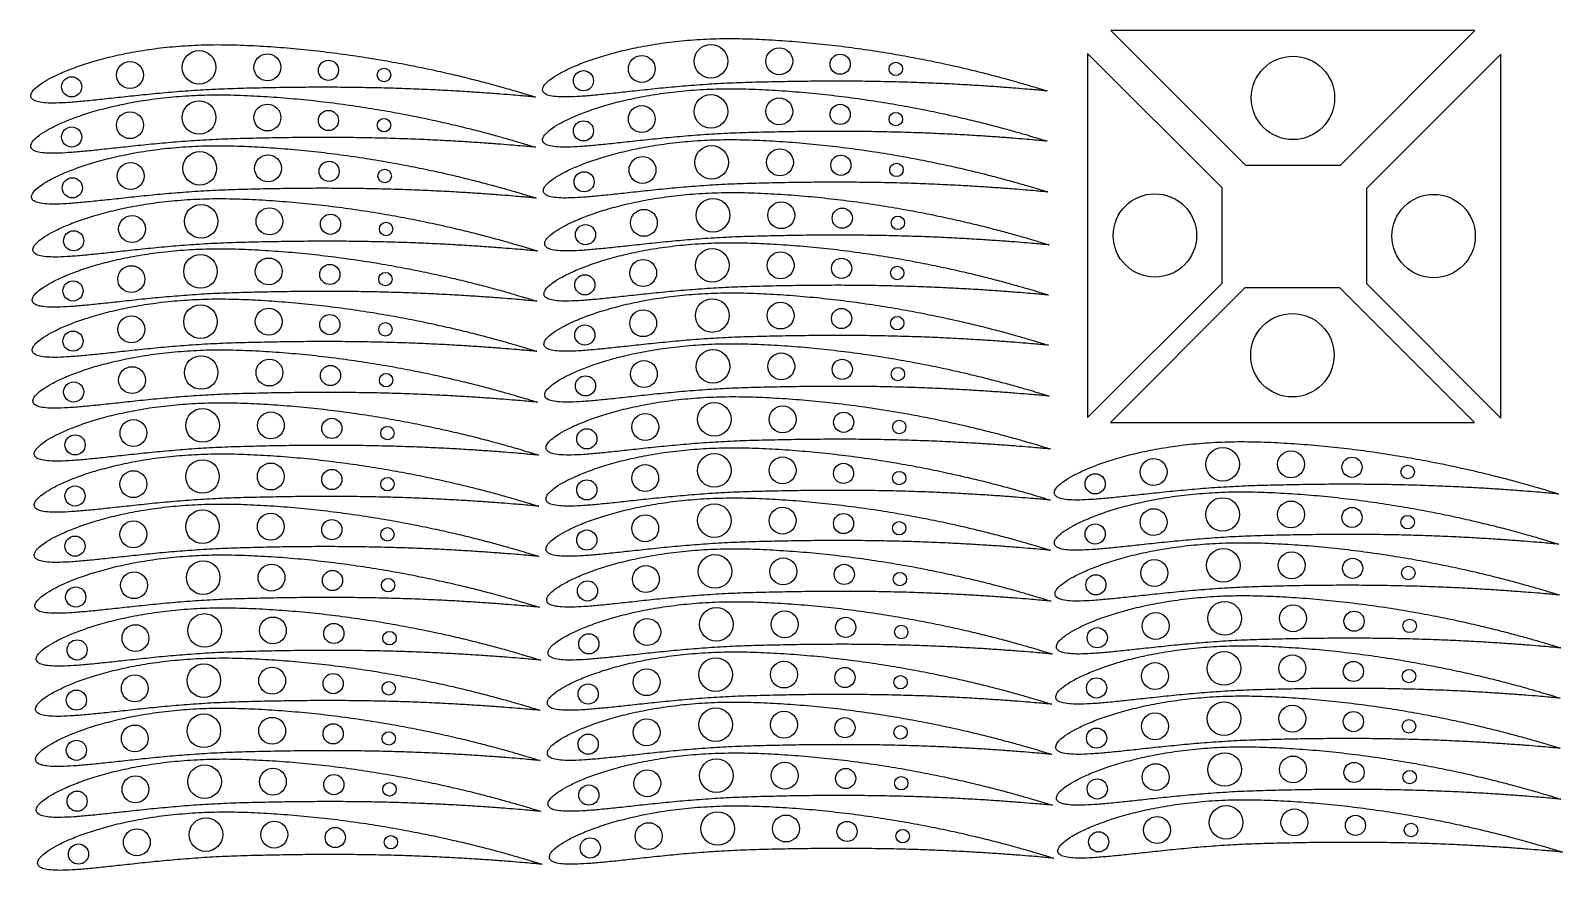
# Model space of a CAD drawing. Header units: millimetres. Extents: x 9 to 464, y 10 to 260.
import ezdxf

# ---------------------------------------------------------------- set-up
doc = ezdxf.new("R2010")
doc.units = ezdxf.units.MM

msp = doc.modelspace()

# ---------------------------------------------------------------- linework, layer by layer
at = {"color": 7, "linetype": 'Continuous', "lineweight": 25}
for p, q in [((438.26, 259.66), (329.98, 259.66)), ((329.98, 259.66), (369.98, 219.66)), ((398.26, 219.66), (438.26, 259.66)), ((323.06, 252.87), (323.06, 144.58)), ((363.06, 212.87), (323.06, 252.87)), ((445.96, 252.7), (405.96, 212.7)), ((445.96, 144.41), (445.96, 252.7)), ((369.98, 219.66), (398.26, 219.66)), ((363.06, 184.58), (363.06, 212.87)), ((405.96, 212.7), (405.96, 184.41)), ((323.06, 144.58), (363.06, 184.58)), ((369.81, 183.12), (329.81, 143.12)), ((398.09, 183.12), (369.81, 183.12)), ((438.09, 143.12), (398.09, 183.12)), ((405.96, 184.41), (445.96, 144.41)), ((329.81, 143.12), (438.09, 143.12))]:
    msp.add_line(p, q, dxfattribs=at)
for centre, radius in [((211.01, 250.56), 5), ((58.8, 248.74), 5), ((79.12, 248.74), 4), ((97.26, 247.86), 3), ((190.46, 248.28), 4), ((231.33, 250.56), 4), ((249.47, 249.67), 3), ((384.12, 239.66), 12.4), ((38.25, 246.46), 4), ((113.8, 246.46), 2), ((173.1, 244.76), 3), ((266.01, 248.28), 2), ((20.89, 242.95), 3), ((58.8, 233.82), 5), ((79.12, 233.82), 4), ((190.46, 233.35), 4), ((211.01, 235.63), 5), ((231.33, 235.63), 4), ((249.47, 234.75), 3), ((38.25, 231.54), 4), ((97.26, 232.94), 3), ((113.8, 231.54), 2), ((173.1, 229.84), 3), ((266.01, 233.35), 2), ((20.89, 228.02), 3), ((59, 218.69), 5), ((211.21, 220.5), 5), ((231.53, 220.5), 4), ((38.46, 216.41), 4), ((79.32, 218.69), 4), ((97.46, 217.81), 3), ((190.67, 218.23), 4), ((249.67, 219.62), 3), ((266.21, 218.23), 2), ((21.09, 212.9), 3), ((114, 216.41), 2), ((173.3, 214.71), 3), ((211.62, 204.76), 5), ((343.06, 198.73), 12.4), ((425.96, 198.56), 12.4), ((59.41, 202.95), 5), ((79.73, 202.95), 4), ((97.87, 202.07), 3), ((191.08, 202.49), 4), ((231.94, 204.76), 4), ((250.08, 203.88), 3), ((38.87, 200.67), 4), ((114.41, 200.67), 2), ((173.71, 198.97), 3), ((266.62, 202.49), 2), ((21.5, 197.16), 3), ((59.21, 188.03), 5), ((79.52, 188.03), 4), ((190.87, 187.56), 4), ((211.42, 189.84), 5), ((231.73, 189.84), 4), ((249.88, 188.96), 3), ((38.66, 185.75), 4), ((97.67, 187.14), 3), ((114.21, 185.75), 2), ((173.51, 184.05), 3), ((266.42, 187.56), 2), ((21.3, 182.23), 3), ((59.21, 173.1), 5), ((211.42, 174.92), 5), ((231.73, 174.92), 4), ((38.66, 170.82), 4), ((79.52, 173.1), 4), ((97.67, 172.22), 3), ((190.87, 172.64), 4), ((249.88, 174.03), 3), ((266.42, 172.64), 2), ((383.95, 163.12), 12.4), ((21.3, 167.31), 3), ((114.21, 170.82), 2), ((173.51, 169.12), 3), ((211.62, 159.79), 5), ((38.87, 155.7), 4), ((59.41, 157.97), 5), ((79.73, 157.97), 4), ((97.87, 157.09), 3), ((191.08, 157.51), 4), ((231.94, 159.79), 4), ((250.08, 158.91), 3), ((266.62, 157.51), 2), ((21.5, 152.18), 3), ((114.41, 155.7), 2), ((173.71, 153.99), 3), ((59.82, 142.23), 5), ((80.14, 142.23), 4), ((212.03, 144.05), 5), ((232.35, 144.05), 4), ((250.49, 143.17), 3), ((39.28, 139.96), 4), ((98.28, 141.35), 3), ((114.82, 139.96), 2), ((174.12, 138.25), 3), ((191.49, 141.77), 4), ((267.03, 141.77), 2), ((21.91, 136.44), 3), ((212.02, 128.85), 5), ((232.33, 128.85), 4), ((342.67, 128.38), 4), ((363.22, 130.66), 5), ((383.54, 130.66), 4), ((401.68, 129.78), 3), ((39.26, 124.76), 4), ((59.81, 127.04), 5), ((80.12, 127.04), 4), ((98.26, 126.15), 3), ((191.47, 126.57), 4), ((250.47, 127.97), 3), ((267.02, 126.57), 2), ((325.31, 124.87), 3), ((418.22, 128.38), 2), ((21.89, 121.24), 3), ((114.81, 124.76), 2), ((174.1, 123.05), 3), ((212.02, 113.93), 5), ((363.22, 115.74), 5), ((383.54, 115.74), 4), ((59.81, 112.11), 5), ((80.12, 112.11), 4), ((98.26, 111.23), 3), ((191.47, 111.65), 4), ((232.33, 113.93), 4), ((250.47, 113.04), 3), ((342.67, 113.46), 4), ((401.68, 114.86), 3), ((418.22, 113.46), 2), ((39.26, 109.83), 4), ((114.81, 109.83), 2), ((174.1, 108.13), 3), ((267.02, 111.65), 2), ((325.31, 109.94), 3), ((21.89, 106.32), 3), ((363.42, 100.61), 5), ((60.01, 96.98), 5), ((80.33, 96.98), 4), ((191.67, 96.52), 4), ((212.22, 98.8), 5), ((232.54, 98.8), 4), ((250.68, 97.92), 3), ((342.88, 98.33), 4), ((383.74, 100.61), 4), ((401.88, 99.73), 3), ((418.42, 98.33), 2), ((39.46, 94.71), 4), ((98.47, 96.1), 3), ((115.01, 94.71), 2), ((174.31, 93), 3), ((267.22, 96.52), 2), ((325.51, 94.82), 3), ((22.1, 91.19), 3), ((212.63, 83.06), 5), ((232.95, 83.06), 4), ((343.29, 82.59), 4), ((363.83, 84.87), 5), ((384.15, 84.87), 4), ((402.29, 83.99), 3), ((39.87, 78.96), 4), ((60.42, 81.24), 5), ((80.74, 81.24), 4), ((98.88, 80.36), 3), ((192.08, 80.78), 4), ((251.09, 82.17), 3), ((267.63, 80.78), 2), ((325.92, 79.08), 3), ((418.83, 82.59), 2), ((22.51, 75.45), 3), ((115.42, 78.96), 2), ((174.72, 77.26), 3), ((212.42, 68.13), 5), ((363.63, 69.95), 5), ((383.94, 69.95), 4), ((60.21, 66.32), 5), ((80.53, 66.32), 4), ((98.67, 65.44), 3), ((191.88, 65.85), 4), ((232.74, 68.13), 4), ((250.88, 67.25), 3), ((343.08, 67.67), 4), ((402.09, 69.06), 3), ((418.63, 67.67), 2), ((39.67, 64.04), 4), ((115.21, 64.04), 2), ((174.51, 62.34), 3), ((267.42, 65.85), 2), ((325.72, 64.15), 3), ((22.3, 60.53), 3), ((363.63, 55.02), 5), ((60.21, 51.4), 5), ((80.53, 51.4), 4), ((191.88, 50.93), 4), ((212.42, 53.21), 5), ((232.74, 53.21), 4), ((250.88, 52.33), 3), ((343.08, 52.74), 4), ((383.94, 55.02), 4), ((402.09, 54.14), 3), ((418.63, 52.74), 2), ((39.67, 49.12), 4), ((98.67, 50.51), 3), ((115.21, 49.12), 2), ((174.51, 47.41), 3), ((267.42, 50.93), 2), ((325.72, 49.23), 3), ((22.3, 45.6), 3), ((60.42, 36.27), 5), ((212.63, 38.08), 5), ((232.95, 38.08), 4), ((343.29, 37.62), 4), ((363.83, 39.89), 5), ((384.15, 39.89), 4), ((402.29, 39.01), 3), ((39.87, 33.99), 4), ((80.74, 36.27), 4), ((98.88, 35.39), 3), ((192.08, 35.8), 4), ((251.09, 37.2), 3), ((267.63, 35.8), 2), ((325.92, 34.1), 3), ((418.83, 37.62), 2), ((22.51, 30.47), 3), ((115.42, 33.99), 2), ((174.72, 32.29), 3), ((213.04, 22.34), 5), ((364.24, 24.15), 5), ((384.56, 24.15), 4), ((60.83, 20.53), 5), ((81.14, 20.53), 4), ((192.49, 20.06), 4), ((233.36, 22.34), 4), ((251.5, 21.46), 3), ((343.7, 21.88), 4), ((402.7, 23.27), 3), ((419.24, 21.88), 2), ((40.28, 18.25), 4), ((99.29, 19.65), 3), ((115.83, 18.25), 2), ((175.13, 16.55), 3), ((268.04, 20.06), 2), ((326.33, 18.36), 3), ((22.92, 14.73), 3)]:
    msp.add_circle(centre, radius, dxfattribs=at)
for points in [[(158.8, 239.91), (158.8, 239.92), (157.93, 240.16), (157.06, 240.46), (154.89, 241.1), (152.22, 241.91), (148.7, 242.91), (144.51, 244.06), (139.64, 245.33), (134.16, 246.66), (128.12, 248.03), (121.57, 249.38), (114.61, 250.68), (107.28, 251.89), (99.68, 252.97), (91.89, 253.9), (84, 254.64), (76.08, 255.17), (68.2, 255.5), (60.43, 255.51), (52.88, 255.11), (45.68, 254.36), (38.93, 253.31), (32.71, 251.99), (27.1, 250.49), (22.16, 248.86), (17.95, 247.19), (14.51, 245.54), (11.85, 243.97), (10.01, 242.52), (8.88, 241.25), (8.62, 239.86), (9.59, 238.84), (11.21, 238.38), (13.49, 238.11), (16.49, 238.09), (20.16, 238.28), (24.48, 238.65), (29.39, 239.15), (34.85, 239.75), (40.79, 240.39), (47.17, 241.03), (53.91, 241.6), (60.97, 242.08), (68.32, 242.39), (75.89, 242.57), (83.61, 242.73), (91.34, 242.81), (99, 242.82), (106.51, 242.74), (113.79, 242.59), (120.76, 242.38), (127.34, 242.1), (133.45, 241.79), (139.03, 241.45), (144.01, 241.11), (148.32, 240.8), (151.96, 240.5), (154.73, 240.27), (156.98, 240.06), (157.9, 240.01), (158.79, 239.89), (158.8, 239.91)], [(311.01, 241.72), (311.01, 241.74), (310.14, 241.97), (309.27, 242.28), (307.1, 242.92), (304.43, 243.72), (300.91, 244.73), (296.72, 245.88), (291.85, 247.14), (286.37, 248.48), (280.33, 249.84), (273.78, 251.19), (266.82, 252.49), (259.49, 253.7), (251.9, 254.78), (244.1, 255.71), (236.21, 256.45), (228.3, 256.98), (220.41, 257.32), (212.64, 257.32), (205.09, 256.92), (197.89, 256.18), (191.14, 255.12), (184.92, 253.8), (179.31, 252.3), (174.37, 250.68), (170.16, 249.01), (166.72, 247.35), (164.06, 245.79), (162.22, 244.33), (161.09, 243.06), (160.83, 241.67), (161.8, 240.65), (163.42, 240.19), (165.7, 239.92), (168.7, 239.91), (172.37, 240.09), (176.69, 240.46), (181.6, 240.97), (187.06, 241.56), (193, 242.2), (199.38, 242.84), (206.12, 243.42), (213.18, 243.89), (220.53, 244.21), (228.1, 244.38), (235.82, 244.54), (243.55, 244.62), (251.21, 244.63), (258.72, 244.56), (266, 244.41), (272.97, 244.19), (279.55, 243.92), (285.67, 243.6), (291.24, 243.27), (296.22, 242.93), (300.53, 242.61), (304.17, 242.32), (306.94, 242.09), (309.19, 241.87), (310.11, 241.82), (311.01, 241.71), (311.01, 241.72)], [(311.01, 226.8), (311.01, 226.81), (310.14, 227.05), (309.27, 227.35), (307.1, 227.99), (304.43, 228.8), (300.91, 229.8), (296.72, 230.95), (291.85, 232.22), (286.37, 233.55), (280.33, 234.92), (273.78, 236.27), (266.82, 237.57), (259.49, 238.78), (251.9, 239.86), (244.1, 240.79), (236.21, 241.53), (228.3, 242.06), (220.41, 242.39), (212.64, 242.4), (205.09, 242), (197.89, 241.25), (191.14, 240.19), (184.92, 238.88), (179.31, 237.38), (174.37, 235.75), (170.16, 234.08), (166.72, 232.43), (164.06, 230.86), (162.22, 229.41), (161.09, 228.14), (160.83, 226.75), (161.8, 225.73), (163.42, 225.27), (165.7, 225), (168.7, 224.98), (172.37, 225.17), (176.69, 225.54), (181.6, 226.04), (187.06, 226.64), (193, 227.28), (199.38, 227.92), (206.12, 228.49), (213.18, 228.97), (220.53, 229.28), (228.1, 229.46), (235.82, 229.62), (243.55, 229.7), (251.21, 229.7), (258.72, 229.63), (266, 229.48), (272.97, 229.26), (279.55, 228.99), (285.67, 228.68), (291.24, 228.34), (296.22, 228), (300.53, 227.69), (304.17, 227.39), (306.94, 227.16), (309.19, 226.95), (310.11, 226.9), (311.01, 226.78), (311.01, 226.8)], [(158.8, 224.98), (158.8, 225), (157.93, 225.23), (157.06, 225.54), (154.89, 226.18), (152.22, 226.98), (148.7, 227.99), (144.51, 229.14), (139.64, 230.4), (134.16, 231.74), (128.12, 233.11), (121.57, 234.46), (114.61, 235.76), (107.28, 236.97), (99.68, 238.05), (91.89, 238.97), (84, 239.71), (76.08, 240.24), (68.2, 240.58), (60.43, 240.58), (52.88, 240.18), (45.68, 239.44), (38.93, 238.38), (32.71, 237.07), (27.1, 235.57), (22.16, 233.94), (17.95, 232.27), (14.51, 230.61), (11.85, 229.05), (10.01, 227.6), (8.88, 226.32), (8.62, 224.93), (9.59, 223.91), (11.21, 223.45), (13.49, 223.18), (16.49, 223.17), (20.16, 223.36), (24.48, 223.72), (29.39, 224.23), (34.85, 224.82), (40.79, 225.47), (47.17, 226.11), (53.91, 226.68), (60.97, 227.16), (68.32, 227.47), (75.89, 227.65), (83.61, 227.8), (91.34, 227.88), (99, 227.89), (106.51, 227.82), (113.79, 227.67), (120.76, 227.45), (127.34, 227.18), (133.45, 226.86), (139.03, 226.53), (144.01, 226.19), (148.32, 225.87), (151.96, 225.58), (154.73, 225.35), (156.98, 225.14), (157.9, 225.09), (158.79, 224.97), (158.8, 224.98)], [(159, 209.86), (159.01, 209.87), (158.14, 210.11), (157.26, 210.41), (155.1, 211.05), (152.42, 211.85), (148.9, 212.86), (144.71, 214.01), (139.84, 215.28), (134.36, 216.61), (128.32, 217.98), (121.78, 219.33), (114.81, 220.63), (107.49, 221.84), (99.89, 222.92), (92.1, 223.84), (84.2, 224.59), (76.29, 225.11), (68.4, 225.45), (60.63, 225.45), (53.08, 225.06), (45.88, 224.31), (39.13, 223.25), (32.91, 221.94), (27.3, 220.44), (22.37, 218.81), (18.15, 217.14), (14.71, 215.48), (12.06, 213.92), (10.21, 212.47), (9.09, 211.19), (8.82, 209.8), (9.8, 208.79), (11.42, 208.32), (13.7, 208.06), (16.69, 208.04), (20.36, 208.23), (24.68, 208.6), (29.6, 209.1), (35.05, 209.7), (41, 210.34), (47.37, 210.98), (54.12, 211.55), (61.18, 212.03), (68.53, 212.34), (76.1, 212.52), (83.81, 212.68), (91.54, 212.76), (99.2, 212.76), (106.72, 212.69), (114, 212.54), (120.97, 212.32), (127.54, 212.05), (133.66, 211.74), (139.24, 211.4), (144.22, 211.06), (148.53, 210.74), (152.16, 210.45), (154.94, 210.22), (157.18, 210.01), (158.11, 209.96), (159, 209.84), (159, 209.86)], [(311.21, 211.67), (311.22, 211.68), (310.35, 211.92), (309.47, 212.23), (307.31, 212.87), (304.63, 213.67), (301.11, 214.67), (296.92, 215.82), (292.05, 217.09), (286.57, 218.42), (280.53, 219.79), (273.99, 221.14), (267.02, 222.44), (259.7, 223.65), (252.1, 224.73), (244.31, 225.66), (236.41, 226.4), (228.5, 226.93), (220.62, 227.26), (212.84, 227.27), (205.29, 226.87), (198.09, 226.12), (191.34, 225.07), (185.12, 223.75), (179.51, 222.25), (174.58, 220.62), (170.37, 218.96), (166.92, 217.3), (164.27, 215.74), (162.42, 214.28), (161.3, 213.01), (161.03, 211.62), (162.01, 210.6), (163.63, 210.14), (165.91, 209.87), (168.9, 209.86), (172.58, 210.04), (176.89, 210.41), (181.81, 210.91), (187.26, 211.51), (193.21, 212.15), (199.58, 212.79), (206.33, 213.37), (213.39, 213.84), (220.74, 214.16), (228.31, 214.33), (236.02, 214.49), (243.75, 214.57), (251.41, 214.58), (258.93, 214.5), (266.21, 214.36), (273.18, 214.14), (279.75, 213.86), (285.87, 213.55), (291.45, 213.22), (296.43, 212.88), (300.74, 212.56), (304.37, 212.26), (307.15, 212.04), (309.39, 211.82), (310.32, 211.77), (311.21, 211.66), (311.21, 211.67)], [(159.41, 194.12), (159.42, 194.13), (158.55, 194.36), (157.67, 194.67), (155.5, 195.31), (152.83, 196.11), (149.31, 197.12), (145.12, 198.27), (140.25, 199.54), (134.77, 200.87), (128.73, 202.24), (122.19, 203.59), (115.22, 204.89), (107.9, 206.1), (100.3, 207.18), (92.51, 208.1), (84.61, 208.84), (76.7, 209.37), (68.81, 209.71), (61.04, 209.71), (53.49, 209.32), (46.29, 208.57), (39.54, 207.51), (33.32, 206.2), (27.71, 204.7), (22.78, 203.07), (18.56, 201.4), (15.12, 199.74), (12.47, 198.18), (10.62, 196.73), (9.5, 195.45), (9.23, 194.06), (10.21, 193.04), (11.82, 192.58), (14.11, 192.31), (17.1, 192.3), (20.77, 192.49), (25.09, 192.85), (30, 193.36), (35.46, 193.96), (41.4, 194.6), (47.78, 195.24), (54.53, 195.81), (61.59, 196.29), (68.94, 196.6), (76.51, 196.78), (84.22, 196.93), (91.95, 197.01), (99.61, 197.02), (107.13, 196.95), (114.41, 196.8), (121.37, 196.58), (127.95, 196.31), (134.07, 195.99), (139.65, 195.66), (144.63, 195.32), (148.94, 195), (152.57, 194.71), (155.35, 194.48), (157.59, 194.27), (158.52, 194.22), (159.41, 194.1), (159.41, 194.12)], [(311.62, 195.93), (311.63, 195.94), (310.76, 196.18), (309.88, 196.49), (307.71, 197.12), (305.04, 197.93), (301.52, 198.93), (297.33, 200.08), (292.46, 201.35), (286.98, 202.68), (280.94, 204.05), (274.4, 205.4), (267.43, 206.7), (260.11, 207.91), (252.51, 208.99), (244.72, 209.92), (236.82, 210.66), (228.91, 211.19), (221.02, 211.52), (213.25, 211.53), (205.7, 211.13), (198.5, 210.38), (191.75, 209.33), (185.53, 208.01), (179.92, 206.51), (174.99, 204.88), (170.77, 203.21), (167.33, 201.56), (164.68, 199.99), (162.83, 198.54), (161.71, 197.27), (161.44, 195.88), (162.42, 194.86), (164.04, 194.4), (166.32, 194.13), (169.31, 194.12), (172.98, 194.3), (177.3, 194.67), (182.21, 195.17), (187.67, 195.77), (193.61, 196.41), (199.99, 197.05), (206.74, 197.62), (213.8, 198.1), (221.15, 198.41), (228.72, 198.59), (236.43, 198.75), (244.16, 198.83), (251.82, 198.84), (259.34, 198.76), (266.62, 198.61), (273.59, 198.4), (280.16, 198.12), (286.28, 197.81), (291.86, 197.47), (296.84, 197.13), (301.15, 196.82), (304.78, 196.52), (307.56, 196.29), (309.8, 196.08), (310.73, 196.03), (311.62, 195.91), (311.62, 195.93)], [(311.42, 181), (311.42, 181.02), (310.55, 181.25), (309.68, 181.56), (307.51, 182.2), (304.84, 183), (301.32, 184.01), (297.13, 185.16), (292.26, 186.43), (286.78, 187.76), (280.73, 189.13), (274.19, 190.48), (267.23, 191.78), (259.9, 192.99), (252.3, 194.07), (244.51, 194.99), (236.62, 195.73), (228.7, 196.26), (220.82, 196.6), (213.05, 196.6), (205.49, 196.2), (198.3, 195.46), (191.55, 194.4), (185.33, 193.09), (179.72, 191.59), (174.78, 189.96), (170.57, 188.29), (167.13, 186.63), (164.47, 185.07), (162.63, 183.62), (161.5, 182.34), (161.24, 180.95), (162.21, 179.93), (163.83, 179.47), (166.11, 179.2), (169.11, 179.19), (172.78, 179.38), (177.1, 179.74), (182.01, 180.25), (187.47, 180.85), (193.41, 181.49), (199.79, 182.13), (206.53, 182.7), (213.59, 183.18), (220.94, 183.49), (228.51, 183.67), (236.22, 183.82), (243.95, 183.9), (251.62, 183.91), (259.13, 183.84), (266.41, 183.69), (273.38, 183.47), (279.96, 183.2), (286.07, 182.88), (291.65, 182.55), (296.63, 182.21), (300.94, 181.89), (304.58, 181.6), (307.35, 181.37), (309.6, 181.16), (310.52, 181.11), (311.41, 180.99), (311.42, 181)], [(159.21, 179.19), (159.21, 179.21), (158.34, 179.44), (157.47, 179.75), (155.3, 180.39), (152.63, 181.19), (149.1, 182.2), (144.92, 183.35), (140.05, 184.61), (134.57, 185.95), (128.52, 187.31), (121.98, 188.66), (115.02, 189.97), (107.69, 191.17), (100.09, 192.26), (92.3, 193.18), (84.41, 193.92), (76.49, 194.45), (68.61, 194.79), (60.84, 194.79), (53.28, 194.39), (46.09, 193.65), (39.34, 192.59), (33.12, 191.28), (27.51, 189.77), (22.57, 188.15), (18.36, 186.48), (14.92, 184.82), (12.26, 183.26), (10.42, 181.8), (9.29, 180.53), (9.03, 179.14), (10, 178.12), (11.62, 177.66), (13.9, 177.39), (16.9, 177.38), (20.57, 177.56), (24.89, 177.93), (29.8, 178.44), (35.26, 179.03), (41.2, 179.68), (47.58, 180.31), (54.32, 180.89), (61.38, 181.36), (68.73, 181.68), (76.3, 181.85), (84.01, 182.01), (91.74, 182.09), (99.41, 182.1), (106.92, 182.03), (114.2, 181.88), (121.17, 181.66), (127.75, 181.39), (133.86, 181.07), (139.44, 180.74), (144.42, 180.4), (148.73, 180.08), (152.37, 179.79), (155.14, 179.56), (157.39, 179.34), (158.31, 179.29), (159.2, 179.18), (159.21, 179.19)], [(159.21, 164.27), (159.21, 164.28), (158.34, 164.52), (157.47, 164.82), (155.3, 165.46), (152.63, 166.27), (149.1, 167.27), (144.92, 168.42), (140.05, 169.69), (134.57, 171.02), (128.52, 172.39), (121.98, 173.74), (115.02, 175.04), (107.69, 176.25), (100.09, 177.33), (92.3, 178.26), (84.41, 179), (76.49, 179.53), (68.61, 179.86), (60.84, 179.87), (53.28, 179.47), (46.09, 178.72), (39.34, 177.67), (33.12, 176.35), (27.51, 174.85), (22.57, 173.22), (18.36, 171.55), (14.92, 169.9), (12.26, 168.33), (10.42, 166.88), (9.29, 165.61), (9.03, 164.22), (10, 163.2), (11.62, 162.74), (13.9, 162.47), (16.9, 162.45), (20.57, 162.64), (24.89, 163.01), (29.8, 163.51), (35.26, 164.11), (41.2, 164.75), (47.58, 165.39), (54.32, 165.96), (61.38, 166.44), (68.73, 166.75), (76.3, 166.93), (84.01, 167.09), (91.74, 167.17), (99.41, 167.18), (106.92, 167.1), (114.2, 166.95), (121.17, 166.74), (127.75, 166.46), (133.86, 166.15), (139.44, 165.81), (144.42, 165.47), (148.73, 165.16), (152.37, 164.86), (155.14, 164.63), (157.39, 164.42), (158.31, 164.37), (159.2, 164.25), (159.21, 164.27)], [(311.42, 166.08), (311.42, 166.1), (310.55, 166.33), (309.68, 166.64), (307.51, 167.28), (304.84, 168.08), (301.32, 169.09), (297.13, 170.24), (292.26, 171.5), (286.78, 172.84), (280.73, 174.2), (274.19, 175.55), (267.23, 176.85), (259.9, 178.06), (252.3, 179.14), (244.51, 180.07), (236.62, 180.81), (228.7, 181.34), (220.82, 181.68), (213.05, 181.68), (205.49, 181.28), (198.3, 180.54), (191.55, 179.48), (185.33, 178.17), (179.72, 176.66), (174.78, 175.04), (170.57, 173.37), (167.13, 171.71), (164.47, 170.15), (162.63, 168.69), (161.5, 167.42), (161.24, 166.03), (162.21, 165.01), (163.83, 164.55), (166.11, 164.28), (169.11, 164.27), (172.78, 164.45), (177.1, 164.82), (182.01, 165.33), (187.47, 165.92), (193.41, 166.56), (199.79, 167.2), (206.53, 167.78), (213.59, 168.25), (220.94, 168.57), (228.51, 168.74), (236.22, 168.9), (243.95, 168.98), (251.62, 168.99), (259.13, 168.92), (266.41, 168.77), (273.38, 168.55), (279.96, 168.28), (286.07, 167.96), (291.65, 167.63), (296.63, 167.29), (300.94, 166.97), (304.58, 166.68), (307.35, 166.45), (309.6, 166.23), (310.52, 166.18), (311.41, 166.07), (311.42, 166.08)], [(159.41, 149.14), (159.42, 149.15), (158.55, 149.39), (157.67, 149.7), (155.5, 150.34), (152.83, 151.14), (149.31, 152.15), (145.12, 153.29), (140.25, 154.56), (134.77, 155.89), (128.73, 157.26), (122.19, 158.61), (115.22, 159.91), (107.9, 161.12), (100.3, 162.2), (92.51, 163.13), (84.61, 163.87), (76.7, 164.4), (68.81, 164.74), (61.04, 164.74), (53.49, 164.34), (46.29, 163.59), (39.54, 162.54), (33.32, 161.22), (27.71, 159.72), (22.78, 158.1), (18.56, 156.43), (15.12, 154.77), (12.47, 153.21), (10.62, 151.75), (9.5, 150.48), (9.23, 149.09), (10.21, 148.07), (11.82, 147.61), (14.11, 147.34), (17.1, 147.33), (20.77, 147.51), (25.09, 147.88), (30, 148.38), (35.46, 148.98), (41.4, 149.62), (47.78, 150.26), (54.53, 150.84), (61.59, 151.31), (68.94, 151.63), (76.51, 151.8), (84.22, 151.96), (91.95, 152.04), (99.61, 152.05), (107.13, 151.97), (114.41, 151.83), (121.37, 151.61), (127.95, 151.33), (134.07, 151.02), (139.65, 150.69), (144.63, 150.35), (148.94, 150.03), (152.57, 149.73), (155.35, 149.51), (157.59, 149.29), (158.52, 149.24), (159.41, 149.13), (159.41, 149.14)], [(311.62, 150.95), (311.63, 150.97), (310.76, 151.2), (309.88, 151.51), (307.71, 152.15), (305.04, 152.95), (301.52, 153.96), (297.33, 155.11), (292.46, 156.37), (286.98, 157.71), (280.94, 159.07), (274.4, 160.43), (267.43, 161.73), (260.11, 162.94), (252.51, 164.02), (244.72, 164.94), (236.82, 165.68), (228.91, 166.21), (221.02, 166.55), (213.25, 166.55), (205.7, 166.15), (198.5, 165.41), (191.75, 164.35), (185.53, 163.04), (179.92, 161.53), (174.99, 159.91), (170.77, 158.24), (167.33, 156.58), (164.68, 155.02), (162.83, 153.57), (161.71, 152.29), (161.44, 150.9), (162.42, 149.88), (164.04, 149.42), (166.32, 149.15), (169.31, 149.14), (172.98, 149.32), (177.3, 149.69), (182.21, 150.2), (187.67, 150.79), (193.61, 151.44), (199.99, 152.07), (206.74, 152.65), (213.8, 153.12), (221.15, 153.44), (228.72, 153.62), (236.43, 153.77), (244.16, 153.85), (251.82, 153.86), (259.34, 153.79), (266.62, 153.64), (273.59, 153.42), (280.16, 153.15), (286.28, 152.83), (291.86, 152.5), (296.84, 152.16), (301.15, 151.84), (304.78, 151.55), (307.56, 151.32), (309.8, 151.11), (310.73, 151.06), (311.62, 150.94), (311.62, 150.95)], [(312.03, 135.21), (312.03, 135.23), (311.17, 135.46), (310.29, 135.77), (308.12, 136.41), (305.45, 137.21), (301.93, 138.22), (297.74, 139.37), (292.87, 140.63), (287.39, 141.97), (281.35, 143.33), (274.81, 144.69), (267.84, 145.99), (260.52, 147.19), (252.92, 148.28), (245.13, 149.2), (237.23, 149.94), (229.32, 150.47), (221.43, 150.81), (213.66, 150.81), (206.11, 150.41), (198.91, 149.67), (192.16, 148.61), (185.94, 147.3), (180.33, 145.79), (175.4, 144.17), (171.18, 142.5), (167.74, 140.84), (165.09, 139.28), (163.24, 137.83), (162.12, 136.55), (161.85, 135.16), (162.83, 134.14), (164.44, 133.68), (166.73, 133.41), (169.72, 133.4), (173.39, 133.58), (177.71, 133.95), (182.62, 134.46), (188.08, 135.05), (194.02, 135.7), (200.4, 136.33), (207.15, 136.91), (214.21, 137.38), (221.56, 137.7), (229.13, 137.87), (236.84, 138.03), (244.57, 138.11), (252.23, 138.12), (259.74, 138.05), (267.03, 137.9), (273.99, 137.68), (280.57, 137.41), (286.69, 137.09), (292.27, 136.76), (297.25, 136.42), (301.55, 136.1), (305.19, 135.81), (307.96, 135.58), (310.21, 135.36), (311.14, 135.31), (312.03, 135.2), (312.03, 135.21)], [(159.82, 133.4), (159.82, 133.41), (158.96, 133.65), (158.08, 133.96), (155.91, 134.6), (153.24, 135.4), (149.72, 136.4), (145.53, 137.55), (140.66, 138.82), (135.18, 140.15), (129.14, 141.52), (122.6, 142.87), (115.63, 144.17), (108.31, 145.38), (100.71, 146.46), (92.92, 147.39), (85.02, 148.13), (77.11, 148.66), (69.22, 148.99), (61.45, 149), (53.9, 148.6), (46.7, 147.85), (39.95, 146.8), (33.73, 145.48), (28.12, 143.98), (23.19, 142.35), (18.97, 140.68), (15.53, 139.03), (12.88, 137.47), (11.03, 136.01), (9.91, 134.74), (9.64, 133.35), (10.62, 132.33), (12.23, 131.87), (14.52, 131.6), (17.51, 131.59), (21.18, 131.77), (25.5, 132.14), (30.41, 132.64), (35.87, 133.24), (41.81, 133.88), (48.19, 134.52), (54.94, 135.1), (62, 135.57), (69.35, 135.88), (76.92, 136.06), (84.63, 136.22), (92.36, 136.3), (100.02, 136.31), (107.53, 136.23), (114.82, 136.08), (121.78, 135.87), (128.36, 135.59), (134.48, 135.28), (140.06, 134.94), (145.04, 134.61), (149.34, 134.29), (152.98, 133.99), (155.75, 133.76), (158, 133.55), (158.93, 133.5), (159.82, 133.38), (159.82, 133.4)], [(463.22, 121.83), (463.22, 121.84), (462.35, 122.08), (461.48, 122.38), (459.31, 123.02), (456.64, 123.83), (453.12, 124.83), (448.93, 125.98), (444.06, 127.25), (438.58, 128.58), (432.54, 129.95), (426, 131.3), (419.03, 132.6), (411.7, 133.81), (404.11, 134.89), (396.32, 135.82), (388.42, 136.56), (380.51, 137.09), (372.62, 137.42), (364.85, 137.43), (357.3, 137.03), (350.1, 136.28), (343.35, 135.22), (337.13, 133.91), (331.52, 132.41), (326.58, 130.78), (322.37, 129.11), (318.93, 127.46), (316.27, 125.89), (314.43, 124.44), (313.3, 123.17), (313.04, 121.77), (314.02, 120.76), (315.63, 120.3), (317.91, 120.03), (320.91, 120.01), (324.58, 120.2), (328.9, 120.57), (333.81, 121.07), (339.27, 121.67), (345.21, 122.31), (351.59, 122.95), (358.33, 123.52), (365.39, 124), (372.74, 124.31), (380.31, 124.49), (388.03, 124.65), (395.76, 124.73), (403.42, 124.73), (410.93, 124.66), (418.21, 124.51), (425.18, 124.29), (431.76, 124.02), (437.88, 123.71), (443.45, 123.37), (448.43, 123.03), (452.74, 122.71), (456.38, 122.42), (459.15, 122.19), (461.4, 121.98), (462.33, 121.93), (463.22, 121.81), (463.22, 121.83)], [(159.81, 118.2), (159.81, 118.22), (158.94, 118.45), (158.06, 118.76), (155.9, 119.4), (153.22, 120.2), (149.7, 121.21), (145.51, 122.35), (140.65, 123.62), (135.16, 124.95), (129.12, 126.32), (122.58, 127.67), (115.61, 128.97), (108.29, 130.18), (100.69, 131.26), (92.9, 132.19), (85.01, 132.93), (77.09, 133.46), (69.21, 133.8), (61.44, 133.8), (53.88, 133.4), (46.68, 132.66), (39.93, 131.6), (33.72, 130.28), (28.11, 128.78), (23.17, 127.16), (18.96, 125.49), (15.52, 123.83), (12.86, 122.27), (11.02, 120.81), (9.89, 119.54), (9.62, 118.15), (10.6, 117.13), (12.22, 116.67), (14.5, 116.4), (17.49, 116.39), (21.17, 116.57), (25.49, 116.94), (30.4, 117.44), (35.85, 118.04), (41.8, 118.68), (48.17, 119.32), (54.92, 119.9), (61.98, 120.37), (69.33, 120.69), (76.9, 120.86), (84.61, 121.02), (92.34, 121.1), (100.01, 121.11), (107.52, 121.04), (114.8, 120.89), (121.77, 120.67), (128.35, 120.39), (134.46, 120.08), (140.04, 119.75), (145.02, 119.41), (149.33, 119.09), (152.97, 118.8), (155.74, 118.57), (157.98, 118.35), (158.91, 118.3), (159.8, 118.19), (159.81, 118.2)], [(312.02, 120.01), (312.02, 120.03), (311.15, 120.26), (310.27, 120.57), (308.11, 121.21), (305.43, 122.01), (301.91, 123.02), (297.72, 124.17), (292.86, 125.43), (287.37, 126.77), (281.33, 128.13), (274.79, 129.49), (267.82, 130.79), (260.5, 132), (252.9, 133.08), (245.11, 134), (237.22, 134.74), (229.3, 135.27), (221.42, 135.61), (213.65, 135.61), (206.09, 135.21), (198.89, 134.47), (192.14, 133.41), (185.93, 132.1), (180.32, 130.6), (175.38, 128.97), (171.17, 127.3), (167.73, 125.64), (165.07, 124.08), (163.23, 122.63), (162.1, 121.35), (161.83, 119.96), (162.81, 118.94), (164.43, 118.48), (166.71, 118.21), (169.7, 118.2), (173.38, 118.39), (177.7, 118.75), (182.61, 119.26), (188.06, 119.85), (194.01, 120.5), (200.38, 121.13), (207.13, 121.71), (214.19, 122.19), (221.54, 122.5), (229.11, 122.68), (236.82, 122.83), (244.55, 122.91), (252.22, 122.92), (259.73, 122.85), (267.01, 122.7), (273.98, 122.48), (280.56, 122.21), (286.67, 121.89), (292.25, 121.56), (297.23, 121.22), (301.54, 120.9), (305.18, 120.61), (307.95, 120.38), (310.19, 120.17), (311.12, 120.12), (312.01, 120), (312.02, 120.01)], [(159.81, 103.28), (159.81, 103.29), (158.94, 103.53), (158.06, 103.83), (155.9, 104.47), (153.22, 105.28), (149.7, 106.28), (145.51, 107.43), (140.65, 108.7), (135.16, 110.03), (129.12, 111.4), (122.58, 112.75), (115.61, 114.05), (108.29, 115.26), (100.69, 116.34), (92.9, 117.27), (85.01, 118.01), (77.09, 118.54), (69.21, 118.87), (61.44, 118.88), (53.88, 118.48), (46.68, 117.73), (39.93, 116.67), (33.72, 115.36), (28.11, 113.86), (23.17, 112.23), (18.96, 110.56), (15.52, 108.91), (12.86, 107.34), (11.02, 105.89), (9.89, 104.61), (9.62, 103.22), (10.6, 102.21), (12.22, 101.75), (14.5, 101.48), (17.49, 101.46), (21.17, 101.65), (25.49, 102.02), (30.4, 102.52), (35.85, 103.12), (41.8, 103.76), (48.17, 104.4), (54.92, 104.97), (61.98, 105.45), (69.33, 105.76), (76.9, 105.94), (84.61, 106.1), (92.34, 106.18), (100.01, 106.18), (107.52, 106.11), (114.8, 105.96), (121.77, 105.74), (128.35, 105.47), (134.46, 105.16), (140.04, 104.82), (145.02, 104.48), (149.33, 104.16), (152.97, 103.87), (155.74, 103.64), (157.98, 103.43), (158.91, 103.38), (159.8, 103.26), (159.81, 103.28)], [(312.02, 105.09), (312.02, 105.11), (311.15, 105.34), (310.27, 105.65), (308.11, 106.29), (305.43, 107.09), (301.91, 108.1), (297.72, 109.24), (292.86, 110.51), (287.37, 111.84), (281.33, 113.21), (274.79, 114.56), (267.82, 115.86), (260.5, 117.07), (252.9, 118.15), (245.11, 119.08), (237.22, 119.82), (229.3, 120.35), (221.42, 120.69), (213.65, 120.69), (206.09, 120.29), (198.89, 119.54), (192.14, 118.49), (185.93, 117.17), (180.32, 115.67), (175.38, 114.05), (171.17, 112.38), (167.73, 110.72), (165.07, 109.16), (163.23, 107.7), (162.1, 106.43), (161.83, 105.04), (162.81, 104.02), (164.43, 103.56), (166.71, 103.29), (169.7, 103.28), (173.38, 103.46), (177.7, 103.83), (182.61, 104.33), (188.06, 104.93), (194.01, 105.57), (200.38, 106.21), (207.13, 106.79), (214.19, 107.26), (221.54, 107.58), (229.11, 107.75), (236.82, 107.91), (244.55, 107.99), (252.22, 108), (259.73, 107.93), (267.01, 107.78), (273.98, 107.56), (280.56, 107.28), (286.67, 106.97), (292.25, 106.64), (297.23, 106.3), (301.54, 105.98), (305.18, 105.68), (307.95, 105.46), (310.19, 105.24), (311.12, 105.19), (312.01, 105.08), (312.02, 105.09)], [(463.22, 106.9), (463.22, 106.92), (462.35, 107.15), (461.48, 107.46), (459.31, 108.1), (456.64, 108.9), (453.12, 109.91), (448.93, 111.06), (444.06, 112.32), (438.58, 113.66), (432.54, 115.02), (426, 116.38), (419.03, 117.68), (411.7, 118.89), (404.11, 119.97), (396.32, 120.89), (388.42, 121.63), (380.51, 122.16), (372.62, 122.5), (364.85, 122.5), (357.3, 122.1), (350.1, 121.36), (343.35, 120.3), (337.13, 118.99), (331.52, 117.49), (326.58, 115.86), (322.37, 114.19), (318.93, 112.53), (316.27, 110.97), (314.43, 109.52), (313.3, 108.24), (313.04, 106.85), (314.02, 105.83), (315.63, 105.37), (317.91, 105.1), (320.91, 105.09), (324.58, 105.28), (328.9, 105.64), (333.81, 106.15), (339.27, 106.74), (345.21, 107.39), (351.59, 108.02), (358.33, 108.6), (365.39, 109.08), (372.74, 109.39), (380.31, 109.57), (388.03, 109.72), (395.76, 109.8), (403.42, 109.81), (410.93, 109.74), (418.21, 109.59), (425.18, 109.37), (431.76, 109.1), (437.88, 108.78), (443.45, 108.45), (448.43, 108.11), (452.74, 107.79), (456.38, 107.5), (459.15, 107.27), (461.4, 107.06), (462.33, 107.01), (463.22, 106.89), (463.22, 106.9)], [(312.22, 89.96), (312.22, 89.98), (311.35, 90.21), (310.48, 90.52), (308.31, 91.16), (305.64, 91.96), (302.12, 92.97), (297.93, 94.12), (293.06, 95.38), (287.58, 96.72), (281.54, 98.08), (275, 99.44), (268.03, 100.74), (260.71, 101.94), (253.11, 103.03), (245.32, 103.95), (237.42, 104.69), (229.51, 105.22), (221.62, 105.56), (213.85, 105.56), (206.3, 105.16), (199.1, 104.42), (192.35, 103.36), (186.13, 102.05), (180.52, 100.54), (175.58, 98.92), (171.37, 97.25), (167.93, 95.59), (165.27, 94.03), (163.43, 92.58), (162.3, 91.3), (162.04, 89.91), (163.02, 88.89), (164.63, 88.43), (166.92, 88.16), (169.91, 88.15), (173.58, 88.33), (177.9, 88.7), (182.81, 89.21), (188.27, 89.8), (194.21, 90.45), (200.59, 91.08), (207.34, 91.66), (214.4, 92.13), (221.75, 92.45), (229.32, 92.63), (237.03, 92.78), (244.76, 92.86), (252.42, 92.87), (259.93, 92.8), (267.21, 92.65), (274.18, 92.43), (280.76, 92.16), (286.88, 91.84), (292.45, 91.51), (297.44, 91.17), (301.74, 90.85), (305.38, 90.56), (308.15, 90.33), (310.4, 90.12), (311.33, 90.06), (312.22, 89.95), (312.22, 89.96)], [(463.42, 91.78), (463.43, 91.79), (462.56, 92.02), (461.68, 92.33), (459.52, 92.97), (456.84, 93.77), (453.32, 94.78), (449.13, 95.93), (444.26, 97.2), (438.78, 98.53), (432.74, 99.9), (426.2, 101.25), (419.23, 102.55), (411.91, 103.76), (404.31, 104.84), (396.52, 105.76), (388.62, 106.51), (380.71, 107.03), (372.83, 107.37), (365.05, 107.37), (357.5, 106.98), (350.3, 106.23), (343.55, 105.17), (337.33, 103.86), (331.72, 102.36), (326.79, 100.73), (322.58, 99.06), (319.14, 97.4), (316.48, 95.84), (314.63, 94.39), (313.51, 93.11), (313.24, 91.72), (314.22, 90.71), (315.84, 90.24), (318.12, 89.98), (321.11, 89.96), (324.79, 90.15), (329.1, 90.52), (334.02, 91.02), (339.47, 91.62), (345.42, 92.26), (351.79, 92.9), (358.54, 93.47), (365.6, 93.95), (372.95, 94.26), (380.52, 94.44), (388.23, 94.6), (395.96, 94.68), (403.62, 94.68), (411.14, 94.61), (418.42, 94.46), (425.39, 94.24), (431.97, 93.97), (438.08, 93.66), (443.66, 93.32), (448.64, 92.98), (452.95, 92.66), (456.58, 92.37), (459.36, 92.14), (461.6, 91.93), (462.53, 91.88), (463.42, 91.76), (463.42, 91.78)], [(160.01, 88.15), (160.01, 88.16), (159.14, 88.4), (158.27, 88.71), (156.1, 89.35), (153.43, 90.15), (149.91, 91.15), (145.72, 92.3), (140.85, 93.57), (135.37, 94.9), (129.33, 96.27), (122.79, 97.62), (115.82, 98.92), (108.49, 100.13), (100.9, 101.21), (93.11, 102.14), (85.21, 102.88), (77.3, 103.41), (69.41, 103.74), (61.64, 103.75), (54.09, 103.35), (46.89, 102.6), (40.14, 101.55), (33.92, 100.23), (28.31, 98.73), (23.37, 97.1), (19.16, 95.44), (15.72, 93.78), (13.06, 92.22), (11.22, 90.76), (10.09, 89.49), (9.83, 88.1), (10.81, 87.08), (12.42, 86.62), (14.7, 86.35), (17.7, 86.34), (21.37, 86.52), (25.69, 86.89), (30.6, 87.39), (36.06, 87.99), (42, 88.63), (48.38, 89.27), (55.12, 89.85), (62.19, 90.32), (69.53, 90.64), (77.11, 90.81), (84.82, 90.97), (92.55, 91.05), (100.21, 91.06), (107.72, 90.98), (115, 90.84), (121.97, 90.62), (128.55, 90.34), (134.67, 90.03), (140.24, 89.69), (145.23, 89.36), (149.53, 89.04), (153.17, 88.74), (155.94, 88.51), (158.19, 88.3), (159.12, 88.25), (160.01, 88.13), (160.01, 88.15)], [(463.83, 76.03), (463.84, 76.05), (462.97, 76.28), (462.09, 76.59), (459.92, 77.23), (457.25, 78.03), (453.73, 79.04), (449.54, 80.19), (444.67, 81.45), (439.19, 82.79), (433.15, 84.16), (426.61, 85.51), (419.64, 86.81), (412.32, 88.02), (404.72, 89.1), (396.93, 90.02), (389.03, 90.76), (381.12, 91.29), (373.23, 91.63), (365.46, 91.63), (357.91, 91.23), (350.71, 90.49), (343.96, 89.43), (337.74, 88.12), (332.13, 86.62), (327.2, 84.99), (322.98, 83.32), (319.54, 81.66), (316.89, 80.1), (315.04, 78.65), (313.92, 77.37), (313.65, 75.98), (314.63, 74.96), (316.25, 74.5), (318.53, 74.23), (321.52, 74.22), (325.19, 74.41), (329.51, 74.77), (334.42, 75.28), (339.88, 75.88), (345.82, 76.52), (352.2, 77.16), (358.95, 77.73), (366.01, 78.21), (373.36, 78.52), (380.93, 78.7), (388.64, 78.85), (396.37, 78.93), (404.03, 78.94), (411.55, 78.87), (418.83, 78.72), (425.8, 78.5), (432.37, 78.23), (438.49, 77.91), (444.07, 77.58), (449.05, 77.24), (453.36, 76.92), (456.99, 76.63), (459.77, 76.4), (462.01, 76.19), (462.94, 76.14), (463.83, 76.02), (463.83, 76.03)], [(160.42, 72.41), (160.42, 72.42), (159.55, 72.66), (158.68, 72.96), (156.51, 73.6), (153.84, 74.41), (150.32, 75.41), (146.13, 76.56), (141.26, 77.83), (135.78, 79.16), (129.74, 80.53), (123.2, 81.88), (116.23, 83.18), (108.9, 84.39), (101.31, 85.47), (93.52, 86.4), (85.62, 87.14), (77.71, 87.67), (69.82, 88), (62.05, 88.01), (54.5, 87.61), (47.3, 86.86), (40.55, 85.81), (34.33, 84.49), (28.72, 82.99), (23.78, 81.36), (19.57, 79.69), (16.13, 78.04), (13.47, 76.47), (11.63, 75.02), (10.5, 73.75), (10.24, 72.36), (11.22, 71.34), (12.83, 70.88), (15.11, 70.61), (18.11, 70.59), (21.78, 70.78), (26.1, 71.15), (31.01, 71.65), (36.47, 72.25), (42.41, 72.89), (48.79, 73.53), (55.53, 74.1), (62.59, 74.58), (69.94, 74.89), (77.51, 75.07), (85.23, 75.23), (92.96, 75.31), (100.62, 75.32), (108.13, 75.24), (115.41, 75.09), (122.38, 74.88), (128.96, 74.6), (135.08, 74.29), (140.65, 73.95), (145.64, 73.61), (149.94, 73.3), (153.58, 73), (156.35, 72.77), (158.6, 72.56), (159.53, 72.51), (160.42, 72.39), (160.42, 72.41)], [(312.63, 74.22), (312.63, 74.24), (311.76, 74.47), (310.89, 74.78), (308.72, 75.42), (306.05, 76.22), (302.53, 77.23), (298.34, 78.38), (293.47, 79.64), (287.99, 80.98), (281.95, 82.34), (275.41, 83.69), (268.44, 84.99), (261.11, 86.2), (253.52, 87.28), (245.73, 88.21), (237.83, 88.95), (229.92, 89.48), (222.03, 89.82), (214.26, 89.82), (206.71, 89.42), (199.51, 88.68), (192.76, 87.62), (186.54, 86.31), (180.93, 84.8), (175.99, 83.18), (171.78, 81.51), (168.34, 79.85), (165.68, 78.29), (163.84, 76.83), (162.71, 75.56), (162.45, 74.17), (163.43, 73.15), (165.04, 72.69), (167.32, 72.42), (170.32, 72.41), (173.99, 72.59), (178.31, 72.96), (183.22, 73.47), (188.68, 74.06), (194.62, 74.71), (201, 75.34), (207.74, 75.92), (214.8, 76.39), (222.15, 76.71), (229.73, 76.88), (237.44, 77.04), (245.17, 77.12), (252.83, 77.13), (260.34, 77.06), (267.62, 76.91), (274.59, 76.69), (281.17, 76.42), (287.29, 76.1), (292.86, 75.77), (297.85, 75.43), (302.15, 75.11), (305.79, 74.82), (308.56, 74.59), (310.81, 74.37), (311.74, 74.32), (312.63, 74.21), (312.63, 74.22)], [(160.21, 57.48), (160.22, 57.5), (159.35, 57.73), (158.47, 58.04), (156.31, 58.68), (153.63, 59.48), (150.11, 60.49), (145.92, 61.64), (141.05, 62.9), (135.57, 64.24), (129.53, 65.61), (122.99, 66.96), (116.02, 68.26), (108.7, 69.47), (101.1, 70.55), (93.31, 71.47), (85.42, 72.21), (77.5, 72.74), (69.62, 73.08), (61.84, 73.08), (54.29, 72.68), (47.09, 71.94), (40.34, 70.88), (34.13, 69.57), (28.51, 68.07), (23.58, 66.44), (19.37, 64.77), (15.93, 63.11), (13.27, 61.55), (11.43, 60.1), (10.3, 58.82), (10.03, 57.43), (11.01, 56.41), (12.63, 55.95), (14.91, 55.68), (17.9, 55.67), (21.58, 55.86), (25.89, 56.22), (30.81, 56.73), (36.26, 57.32), (42.21, 57.97), (48.58, 58.61), (55.33, 59.18), (62.39, 59.66), (69.74, 59.97), (77.31, 60.15), (85.02, 60.3), (92.75, 60.38), (100.41, 60.39), (107.93, 60.32), (115.21, 60.17), (122.18, 59.95), (128.76, 59.68), (134.87, 59.36), (140.45, 59.03), (145.43, 58.69), (149.74, 58.37), (153.37, 58.08), (156.15, 57.85), (158.39, 57.64), (159.32, 57.59), (160.21, 57.47), (160.21, 57.48)], [(312.42, 59.3), (312.43, 59.31), (311.56, 59.55), (310.68, 59.85), (308.52, 60.49), (305.84, 61.3), (302.32, 62.3), (298.13, 63.45), (293.26, 64.72), (287.78, 66.05), (281.74, 67.42), (275.2, 68.77), (268.23, 70.07), (260.91, 71.28), (253.31, 72.36), (245.52, 73.29), (237.63, 74.03), (229.71, 74.56), (221.83, 74.89), (214.06, 74.9), (206.5, 74.5), (199.3, 73.75), (192.55, 72.7), (186.34, 71.38), (180.72, 69.88), (175.79, 68.25), (171.58, 66.58), (168.14, 64.93), (165.48, 63.36), (163.64, 61.91), (162.51, 60.64), (162.24, 59.25), (163.22, 58.23), (164.84, 57.77), (167.12, 57.5), (170.11, 57.48), (173.79, 57.67), (178.1, 58.04), (183.02, 58.54), (188.47, 59.14), (194.42, 59.78), (200.79, 60.42), (207.54, 60.99), (214.6, 61.47), (221.95, 61.78), (229.52, 61.96), (237.23, 62.12), (244.96, 62.2), (252.62, 62.21), (260.14, 62.13), (267.42, 61.98), (274.39, 61.77), (280.97, 61.49), (287.08, 61.18), (292.66, 60.84), (297.64, 60.5), (301.95, 60.19), (305.59, 59.89), (308.36, 59.66), (310.6, 59.45), (311.53, 59.4), (312.42, 59.28), (312.42, 59.3)], [(463.63, 61.11), (463.63, 61.13), (462.76, 61.36), (461.89, 61.67), (459.72, 62.31), (457.05, 63.11), (453.53, 64.12), (449.34, 65.27), (444.47, 66.53), (438.99, 67.87), (432.94, 69.23), (426.4, 70.58), (419.44, 71.88), (412.11, 73.09), (404.51, 74.17), (396.72, 75.1), (388.83, 75.84), (380.91, 76.37), (373.03, 76.71), (365.26, 76.71), (357.71, 76.31), (350.51, 75.57), (343.76, 74.51), (337.54, 73.19), (331.93, 71.69), (326.99, 70.07), (322.78, 68.4), (319.34, 66.74), (316.68, 65.18), (314.84, 63.72), (313.71, 62.45), (313.45, 61.06), (314.42, 60.04), (316.04, 59.58), (318.32, 59.31), (321.32, 59.3), (324.99, 59.48), (329.31, 59.85), (334.22, 60.36), (339.68, 60.95), (345.62, 61.59), (352, 62.23), (358.74, 62.81), (365.8, 63.28), (373.15, 63.6), (380.72, 63.77), (388.43, 63.93), (396.17, 64.01), (403.83, 64.02), (411.34, 63.95), (418.62, 63.8), (425.59, 63.58), (432.17, 63.31), (438.28, 62.99), (443.86, 62.66), (448.84, 62.32), (453.15, 62), (456.79, 61.71), (459.56, 61.48), (461.81, 61.26), (462.73, 61.21), (463.62, 61.1), (463.63, 61.11)], [(312.42, 44.37), (312.43, 44.39), (311.56, 44.62), (310.68, 44.93), (308.52, 45.57), (305.84, 46.37), (302.32, 47.38), (298.13, 48.53), (293.26, 49.79), (287.78, 51.13), (281.74, 52.5), (275.2, 53.85), (268.23, 55.15), (260.91, 56.36), (253.31, 57.44), (245.52, 58.36), (237.63, 59.1), (229.71, 59.63), (221.83, 59.97), (214.06, 59.97), (206.5, 59.57), (199.3, 58.83), (192.55, 57.77), (186.34, 56.46), (180.72, 54.96), (175.79, 53.33), (171.58, 51.66), (168.14, 50), (165.48, 48.44), (163.64, 46.99), (162.51, 45.71), (162.24, 44.32), (163.22, 43.3), (164.84, 42.84), (167.12, 42.57), (170.11, 42.56), (173.79, 42.75), (178.1, 43.11), (183.02, 43.62), (188.47, 44.21), (194.42, 44.86), (200.79, 45.5), (207.54, 46.07), (214.6, 46.55), (221.95, 46.86), (229.52, 47.04), (237.23, 47.19), (244.96, 47.27), (252.62, 47.28), (260.14, 47.21), (267.42, 47.06), (274.39, 46.84), (280.97, 46.57), (287.08, 46.25), (292.66, 45.92), (297.64, 45.58), (301.95, 45.26), (305.59, 44.97), (308.36, 44.74), (310.6, 44.53), (311.53, 44.48), (312.42, 44.36), (312.42, 44.37)], [(463.63, 46.19), (463.63, 46.2), (462.76, 46.44), (461.89, 46.74), (459.72, 47.38), (457.05, 48.19), (453.53, 49.19), (449.34, 50.34), (444.47, 51.61), (438.99, 52.94), (432.94, 54.31), (426.4, 55.66), (419.44, 56.96), (412.11, 58.17), (404.51, 59.25), (396.72, 60.18), (388.83, 60.92), (380.91, 61.45), (373.03, 61.78), (365.26, 61.79), (357.71, 61.39), (350.51, 60.64), (343.76, 59.59), (337.54, 58.27), (331.93, 56.77), (326.99, 55.14), (322.78, 53.47), (319.34, 51.82), (316.68, 50.25), (314.84, 48.8), (313.71, 47.53), (313.45, 46.14), (314.42, 45.12), (316.04, 44.66), (318.32, 44.39), (321.32, 44.37), (324.99, 44.56), (329.31, 44.93), (334.22, 45.43), (339.68, 46.03), (345.62, 46.67), (352, 47.31), (358.74, 47.88), (365.8, 48.36), (373.15, 48.67), (380.72, 48.85), (388.43, 49.01), (396.17, 49.09), (403.83, 49.1), (411.34, 49.02), (418.62, 48.87), (425.59, 48.65), (432.17, 48.38), (438.28, 48.07), (443.86, 47.73), (448.84, 47.39), (453.15, 47.08), (456.79, 46.78), (459.56, 46.55), (461.81, 46.34), (462.73, 46.29), (463.62, 46.17), (463.63, 46.19)], [(160.21, 42.56), (160.22, 42.58), (159.35, 42.81), (158.47, 43.12), (156.31, 43.76), (153.63, 44.56), (150.11, 45.57), (145.92, 46.72), (141.05, 47.98), (135.57, 49.31), (129.53, 50.68), (122.99, 52.03), (116.02, 53.33), (108.7, 54.54), (101.1, 55.62), (93.31, 56.55), (85.42, 57.29), (77.5, 57.82), (69.62, 58.16), (61.84, 58.16), (54.29, 57.76), (47.09, 57.02), (40.34, 55.96), (34.13, 54.64), (28.51, 53.14), (23.58, 51.52), (19.37, 49.85), (15.93, 48.19), (13.27, 46.63), (11.43, 45.17), (10.3, 43.9), (10.03, 42.51), (11.01, 41.49), (12.63, 41.03), (14.91, 40.76), (17.9, 40.75), (21.58, 40.93), (25.89, 41.3), (30.81, 41.81), (36.26, 42.4), (42.21, 43.04), (48.58, 43.68), (55.33, 44.26), (62.39, 44.73), (69.74, 45.05), (77.31, 45.22), (85.02, 45.38), (92.75, 45.46), (100.41, 45.47), (107.93, 45.4), (115.21, 45.25), (122.18, 45.03), (128.76, 44.76), (134.87, 44.44), (140.45, 44.11), (145.43, 43.77), (149.74, 43.45), (153.37, 43.16), (156.15, 42.93), (158.39, 42.71), (159.32, 42.66), (160.21, 42.55), (160.21, 42.56)], [(463.83, 31.06), (463.84, 31.07), (462.97, 31.31), (462.09, 31.62), (459.92, 32.26), (457.25, 33.06), (453.73, 34.06), (449.54, 35.21), (444.67, 36.48), (439.19, 37.81), (433.15, 39.18), (426.61, 40.53), (419.64, 41.83), (412.32, 43.04), (404.72, 44.12), (396.93, 45.05), (389.03, 45.79), (381.12, 46.32), (373.23, 46.65), (365.46, 46.66), (357.91, 46.26), (350.71, 45.51), (343.96, 44.46), (337.74, 43.14), (332.13, 41.64), (327.2, 40.02), (322.98, 38.35), (319.54, 36.69), (316.89, 35.13), (315.04, 33.67), (313.92, 32.4), (313.65, 31.01), (314.63, 29.99), (316.25, 29.53), (318.53, 29.26), (321.52, 29.25), (325.19, 29.43), (329.51, 29.8), (334.42, 30.3), (339.88, 30.9), (345.82, 31.54), (352.2, 32.18), (358.95, 32.76), (366.01, 33.23), (373.36, 33.55), (380.93, 33.72), (388.64, 33.88), (396.37, 33.96), (404.03, 33.97), (411.55, 33.89), (418.83, 33.75), (425.8, 33.53), (432.37, 33.25), (438.49, 32.94), (444.07, 32.61), (449.05, 32.27), (453.36, 31.95), (456.99, 31.65), (459.77, 31.43), (462.01, 31.21), (462.94, 31.16), (463.83, 31.05), (463.83, 31.06)], [(160.42, 27.43), (160.42, 27.45), (159.55, 27.68), (158.68, 27.99), (156.51, 28.63), (153.84, 29.43), (150.32, 30.44), (146.13, 31.59), (141.26, 32.85), (135.78, 34.19), (129.74, 35.55), (123.2, 36.91), (116.23, 38.21), (108.9, 39.42), (101.31, 40.5), (93.52, 41.42), (85.62, 42.16), (77.71, 42.69), (69.82, 43.03), (62.05, 43.03), (54.5, 42.63), (47.3, 41.89), (40.55, 40.83), (34.33, 39.52), (28.72, 38.01), (23.78, 36.39), (19.57, 34.72), (16.13, 33.06), (13.47, 31.5), (11.63, 30.05), (10.5, 28.77), (10.24, 27.38), (11.22, 26.36), (12.83, 25.9), (15.11, 25.63), (18.11, 25.62), (21.78, 25.8), (26.1, 26.17), (31.01, 26.68), (36.47, 27.27), (42.41, 27.92), (48.79, 28.55), (55.53, 29.13), (62.59, 29.6), (69.94, 29.92), (77.51, 30.1), (85.23, 30.25), (92.96, 30.33), (100.62, 30.34), (108.13, 30.27), (115.41, 30.12), (122.38, 29.9), (128.96, 29.63), (135.08, 29.31), (140.65, 28.98), (145.64, 28.64), (149.94, 28.32), (153.58, 28.03), (156.35, 27.8), (158.6, 27.59), (159.53, 27.53), (160.42, 27.42), (160.42, 27.43)], [(312.63, 29.25), (312.63, 29.26), (311.76, 29.5), (310.89, 29.8), (308.72, 30.44), (306.05, 31.24), (302.53, 32.25), (298.34, 33.4), (293.47, 34.67), (287.99, 36), (281.95, 37.37), (275.41, 38.72), (268.44, 40.02), (261.11, 41.23), (253.52, 42.31), (245.73, 43.23), (237.83, 43.98), (229.92, 44.5), (222.03, 44.84), (214.26, 44.84), (206.71, 44.45), (199.51, 43.7), (192.76, 42.64), (186.54, 41.33), (180.93, 39.83), (175.99, 38.2), (171.78, 36.53), (168.34, 34.87), (165.68, 33.31), (163.84, 31.86), (162.71, 30.58), (162.45, 29.19), (163.43, 28.18), (165.04, 27.72), (167.32, 27.45), (170.32, 27.43), (173.99, 27.62), (178.31, 27.99), (183.22, 28.49), (188.68, 29.09), (194.62, 29.73), (201, 30.37), (207.74, 30.94), (214.8, 31.42), (222.15, 31.73), (229.73, 31.91), (237.44, 32.07), (245.17, 32.15), (252.83, 32.15), (260.34, 32.08), (267.62, 31.93), (274.59, 31.71), (281.17, 31.44), (287.29, 31.13), (292.86, 30.79), (297.85, 30.45), (302.15, 30.13), (305.79, 29.84), (308.56, 29.61), (310.81, 29.4), (311.74, 29.35), (312.63, 29.23), (312.63, 29.25)], [(313.04, 13.51), (313.04, 13.52), (312.17, 13.75), (311.3, 14.06), (309.13, 14.7), (306.46, 15.5), (302.94, 16.51), (298.75, 17.66), (293.88, 18.93), (288.4, 20.26), (282.36, 21.63), (275.81, 22.98), (268.85, 24.28), (261.52, 25.49), (253.92, 26.57), (246.13, 27.49), (238.24, 28.23), (230.32, 28.76), (222.44, 29.1), (214.67, 29.1), (207.12, 28.71), (199.92, 27.96), (193.17, 26.9), (186.95, 25.59), (181.34, 24.09), (176.4, 22.46), (172.19, 20.79), (168.75, 19.13), (166.09, 17.57), (164.25, 16.12), (163.12, 14.84), (162.86, 13.45), (163.83, 12.43), (165.45, 11.97), (167.73, 11.7), (170.73, 11.69), (174.4, 11.88), (178.72, 12.24), (183.63, 12.75), (189.09, 13.35), (195.03, 13.99), (201.41, 14.63), (208.15, 15.2), (215.21, 15.68), (222.56, 15.99), (230.13, 16.17), (237.85, 16.32), (245.58, 16.4), (253.24, 16.41), (260.75, 16.34), (268.03, 16.19), (275, 15.97), (281.58, 15.7), (287.69, 15.38), (293.27, 15.05), (298.25, 14.71), (302.56, 14.39), (306.2, 14.1), (308.97, 13.87), (311.22, 13.66), (312.14, 13.61), (313.03, 13.49), (313.04, 13.51)], [(464.24, 15.32), (464.24, 15.33), (463.38, 15.57), (462.5, 15.88), (460.33, 16.52), (457.66, 17.32), (454.14, 18.32), (449.95, 19.47), (445.08, 20.74), (439.6, 22.07), (433.56, 23.44), (427.02, 24.79), (420.05, 26.09), (412.73, 27.3), (405.13, 28.38), (397.34, 29.31), (389.44, 30.05), (381.53, 30.58), (373.64, 30.91), (365.87, 30.92), (358.32, 30.52), (351.12, 29.77), (344.37, 28.72), (338.15, 27.4), (332.54, 25.9), (327.61, 24.27), (323.39, 22.6), (319.95, 20.95), (317.3, 19.39), (315.45, 17.93), (314.33, 16.66), (314.06, 15.27), (315.04, 14.25), (316.65, 13.79), (318.94, 13.52), (321.93, 13.51), (325.6, 13.69), (329.92, 14.06), (334.83, 14.56), (340.29, 15.16), (346.23, 15.8), (352.61, 16.44), (359.36, 17.01), (366.42, 17.49), (373.77, 17.8), (381.34, 17.98), (389.05, 18.14), (396.78, 18.22), (404.44, 18.23), (411.95, 18.15), (419.24, 18), (426.2, 17.79), (432.78, 17.51), (438.9, 17.2), (444.48, 16.86), (449.46, 16.53), (453.77, 16.21), (457.4, 15.91), (460.18, 15.68), (462.42, 15.47), (463.35, 15.42), (464.24, 15.3), (464.24, 15.32)], [(160.83, 11.69), (160.83, 11.71), (159.96, 11.94), (159.09, 12.25), (156.92, 12.89), (154.25, 13.69), (150.73, 14.7), (146.54, 15.85), (141.67, 17.11), (136.19, 18.45), (130.15, 19.81), (123.6, 21.17), (116.64, 22.47), (109.31, 23.67), (101.71, 24.76), (93.92, 25.68), (86.03, 26.42), (78.11, 26.95), (70.23, 27.29), (62.46, 27.29), (54.91, 26.89), (47.71, 26.15), (40.96, 25.09), (34.74, 23.78), (29.13, 22.27), (24.19, 20.65), (19.98, 18.98), (16.54, 17.32), (13.88, 15.76), (12.04, 14.31), (10.91, 13.03), (10.65, 11.64), (11.62, 10.62), (13.24, 10.16), (15.52, 9.89), (18.52, 9.88), (22.19, 10.06), (26.51, 10.43), (31.42, 10.94), (36.88, 11.53), (42.82, 12.18), (49.2, 12.81), (55.94, 13.39), (63, 13.86), (70.35, 14.18), (77.92, 14.35), (85.63, 14.51), (93.37, 14.59), (101.03, 14.6), (108.54, 14.53), (115.82, 14.38), (122.79, 14.16), (129.37, 13.89), (135.48, 13.57), (141.06, 13.24), (146.04, 12.9), (150.35, 12.58), (153.99, 12.29), (156.76, 12.06), (159.01, 11.84), (159.93, 11.79), (160.82, 11.68), (160.83, 11.69)]]:
    msp.add_open_spline(points, degree=3, knots=[0, 0, 0, 0, 0.001375, 0.005484, 0.012273, 0.021682, 0.033581, 0.047831, 0.064306, 0.082777, 0.103064, 0.124929, 0.148149, 0.172445, 0.197572, 0.223269, 0.249228, 0.275186, 0.300901, 0.326463, 0.351222, 0.374906, 0.39727, 0.418072, 0.43708, 0.454093, 0.46892, 0.481392, 0.491447, 0.499024, 0.504294, 0.507922, 0.51154, 0.516781, 0.524216, 0.533992, 0.546034, 0.56022, 0.576403, 0.594371, 0.613951, 0.634917, 0.657089, 0.68023, 0.704175, 0.72909, 0.754354, 0.779668, 0.80476, 0.829359, 0.853209, 0.876041, 0.897604, 0.917662, 0.93597, 0.95231, 0.966503, 0.97835, 0.987731, 0.994511, 0.998634, 1, 1, 1, 1], dxfattribs=at)

doc.saveas('drawing.dxf')
